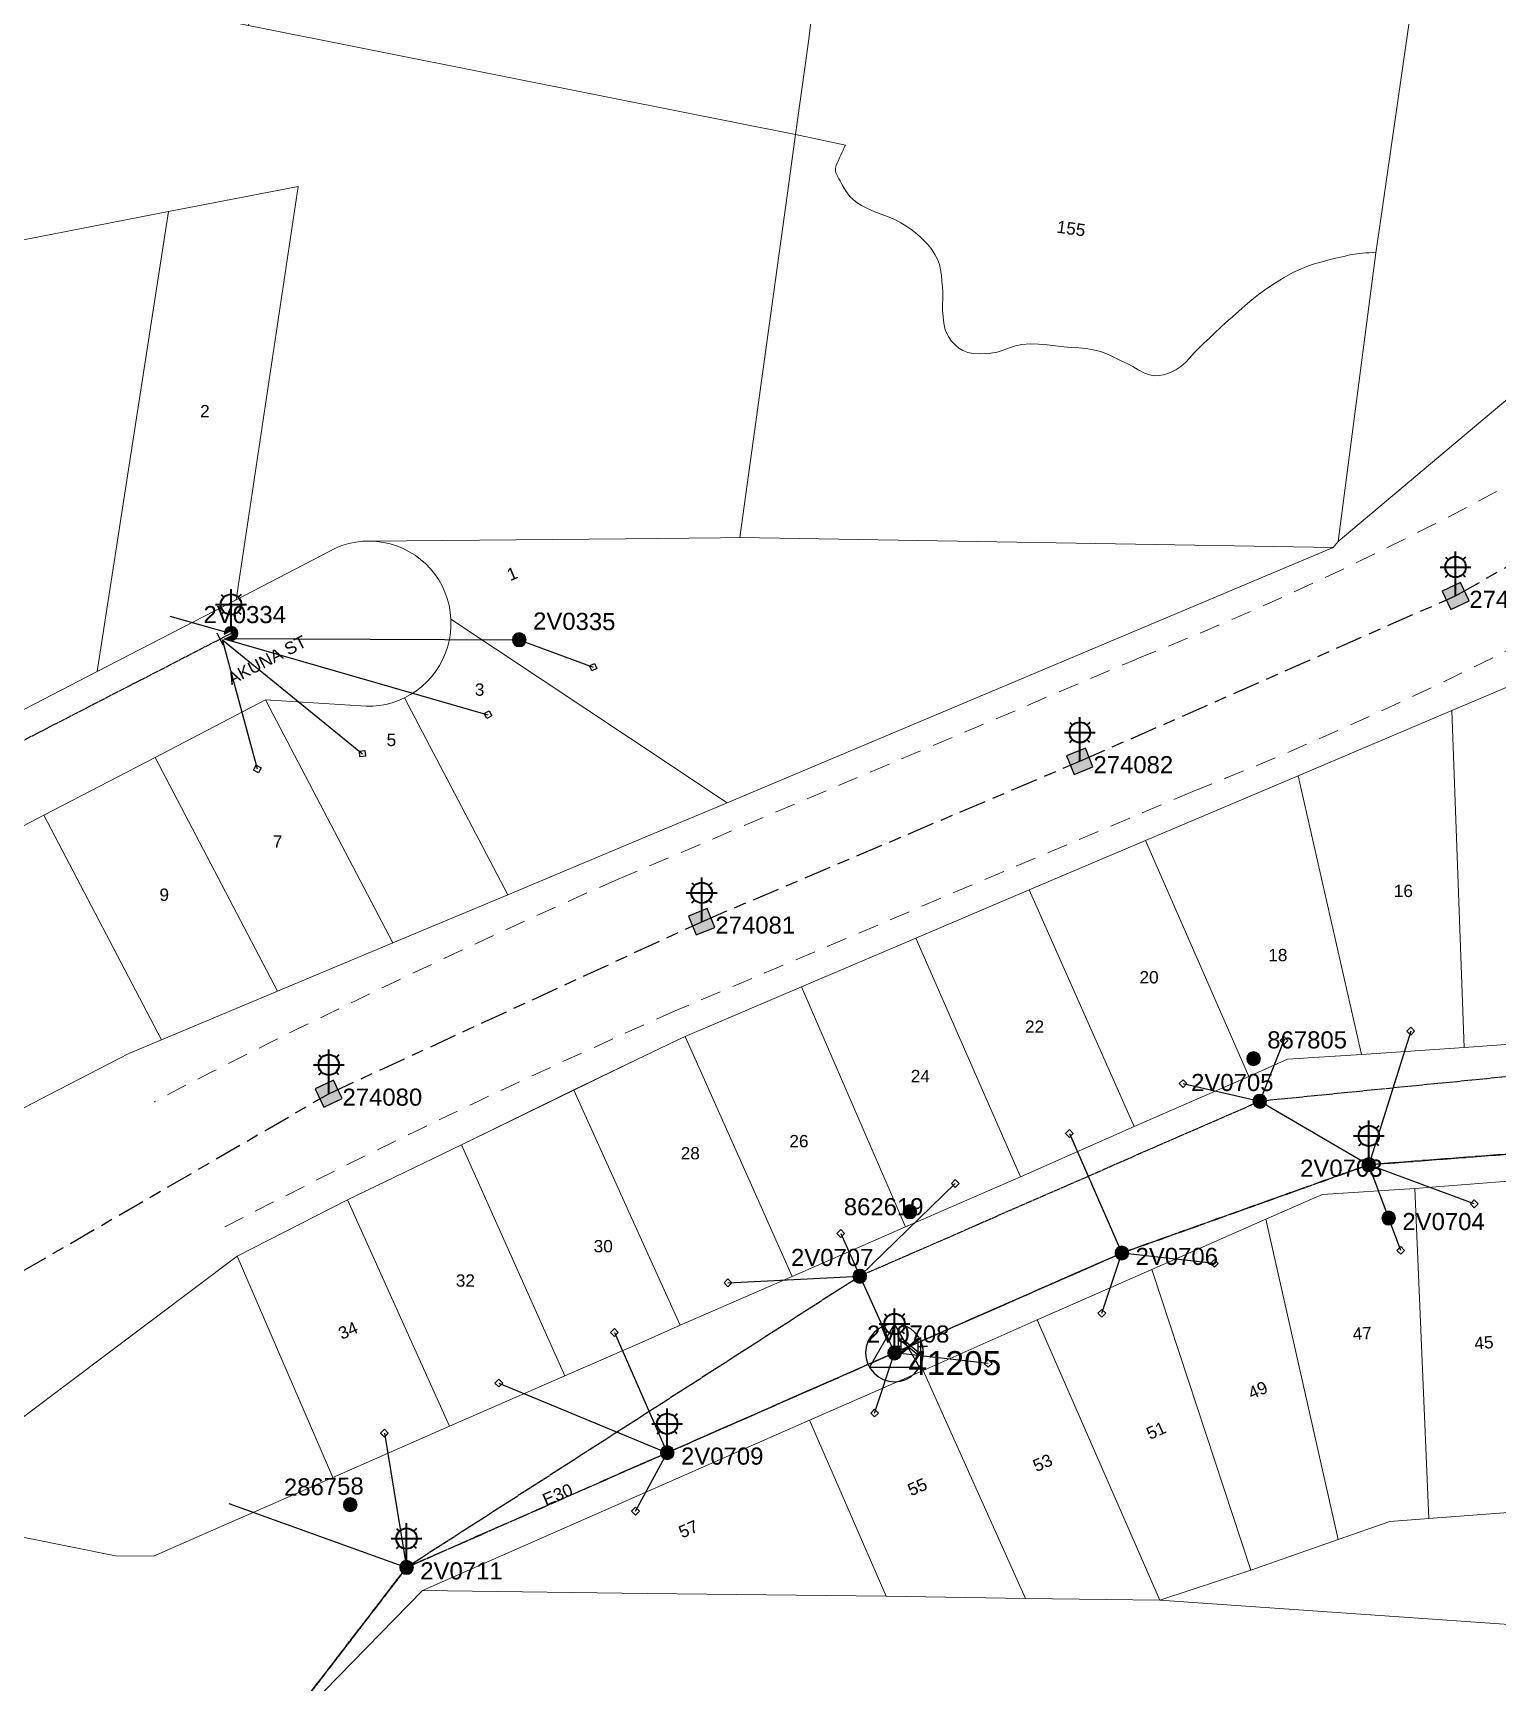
# Model space of a CAD drawing. Header units: metres. Extents: x 304132 to 306101, y 6188673 to 6190119.
# Drawn here: x 304729.8 to 304943.7, y 6189376.4 to 6189617.4 of the extents above; entities that cross this region are included whole.
import ezdxf
from ezdxf.enums import TextEntityAlignment as Align

# ---------------------------------------------------------------- set-up
doc = ezdxf.new("R2010")
doc.units = ezdxf.units.M
for name, pattern in [('Cable Exist OH', [1, 1, 0]), ('Cable Exist UG', [8.2, 4, -1.2, 1.8, -1.2]), ('Dash', [5, 3, -2])]:
    doc.linetypes.add(name, pattern=pattern)
doc.layers.get('0').update_dxf_attribs({"color": 6})
for name, color, linetype, lineweight in [('Cadastre Buildings_SP_EXT', 9, 'Continuous', 5), ('Cadastre Developer_SP_EXT', 9, 'Continuous', 5), ('Cadastre Land Parcels_SP_EXT', 9, 'Continuous', 5), ('Cadastre Roads_SP_EXT', 9, 'Continuous', 5)]:
    doc.layers.add(name, color=color, linetype=linetype, lineweight=lineweight)
for name, color, linetype in [('Equip_LV_EXT', 7, 'Continuous'), ('Equip_SP_SL_EXT', 7, 'Continuous'), ('Mains_HV_EXT', 7, 'Continuous'), ('Mains_LV_EXT', 7, 'Continuous'), ('Mains_SL_EXT', 7, 'Continuous'), ('Mains_TR_EXT', 7, 'Continuous'), ('Services_SP_EXT', 7, 'Continuous'), ('Sub_SP_TR_HV_LV_EXT', 7, 'Continuous'), ('SupportsOH_SP_TR_HV_LV_SL_EXT', 7, 'Continuous'), ('SupportsUG_SP_LV_SL_EXT', 7, 'Continuous')]:
    doc.layers.add(name, color=color, linetype=linetype)
doc.styles.add('COLUMN_LABEL', font='arial.ttf')
doc.styles.add('iecARIAL', font='arial.ttf', dxfattribs={"height": 2})
doc.styles.add('POLE_LABEL', font='arial.ttf')
doc.styles.get("Standard").update_dxf_attribs({"font": 'arial.ttf'})

# ---------------------------------------------------------------- blocks, each defined once
blk = doc.blocks.new('SUB_POLE_EXT')
blk.add_wipeout([(0, 4.22), (0.42, 4.2), (0.83, 4.14), (1.21, 4.05), (1.62, 3.9), (1.99, 3.72), (2.35, 3.51), (2.68, 3.26), (2.99, 2.99), (3.28, 2.66), (3.52, 2.34), (3.76, 1.92), (3.9, 1.62), (4.04, 1.23), (4.18, 0.63), (4.22, 0), (4.18, -0.61), (4.06, -1.15), (3.9, -1.62), (3.58, -2.24), (3.22, -2.73), (2.97, -3.01), (2.68, -3.26), (2.36, -3.5), (2, -3.72), (1.64, -3.89), (1.25, -4.03), (0.82, -4.14), (0.42, -4.2), (0, -4.22), (-0.41, -4.2), (-0.8, -4.15), (-1.21, -4.05), (-1.62, -3.9), (-1.99, -3.73), (-2.35, -3.51), (-2.68, -3.26), (-2.96, -3.02), (-3.23, -2.72), (-3.51, -2.35), (-3.71, -2.01), (-3.91, -1.6), (-4.05, -1.21), (-4.16, -0.76), (-4.22, -0.14), (-4.21, 0.39), (-4.14, 0.83), (-4.03, 1.27), (-3.9, 1.63), (-3.71, 2.02), (-3.5, 2.37), (-3.28, 2.67), (-2.99, 2.99), (-2.68, 3.27), (-2.33, 3.52), (-1.98, 3.73), (-1.63, 3.9), (-1.2, 4.05), (-0.78, 4.15), (-0.4, 4.21)])
blk.add_line((2.16, 0.48), (2.16, 0.48, 0))
blk.add_lwpolyline([(-4.22, 0, 1), (4.22, 0, 1)], format="xyb", close=True)
blk.add_lwpolyline([(2.14, 0.52), (0, 4.22), (-3.66, -2.11), (3.66, -2.11)], close=True)
for tag, height, flags, p in [('ASSET_NUM', 3.5, 8, (2, 2)), ('STREET_CODE', 0.2, 9, (1.5, 0)), ('CONSTRUCTED_VOLTAGE', 0.2, 9, (1.5, -0.2)), ('OPERATING_VOLTAGE', 0.2, 9, (1.5, -0.6)), ('OPERATED_BY', 0.2, 9, (1.5, -0.8)), ('ORIENTATION', 0.2, 9, (1.5, -1.2)), ('OWNED_BY', 0.2, 9, (1.5, -1.4)), ('SECONDARY_VOLTAGE', 0.2, 9, (1.5, -1.6)), ('STATE', 0.2, 9, (1.5, -1.8)), ('SUBSTATION_TYPE', 0.2, 9, (1.5, -2)), ('NO_PHASES', 0.2, 9, (1.5, -0.4)), ('MAINTAINED_BY', 0.2, 9, (1.5, -1)), ('USAGE', 0.2, 9, (1.5, -2.2)), ('LEGEND', 0.2, 9, (1.5, -2.4)), ('STREETNAME', 0.2, 9, (1.5, -2.8)), ('SUBURB', 0.2, 9, (1.5, -3)), ('Z', 0.2, 1, (1.5, -3.4)), ('LOCATION', 0.2, 9, (1.5, -2.6)), ('NOTES', 0.2, 9, (1.5, -3.2))]:
    blk.add_attdef(tag, text='', height=height, dxfattribs=dict(flags=flags)).set_placement(p, align=Align.MIDDLE_LEFT)
blk = doc.blocks.new('COLUMN_EXT')
blk.add_hatch(color=256).paths.add_polyline_path([(-1.49, 1.48), (-1.49, -1.49), (1.48, -1.49), (1.48, 1.48)])
blk.add_lwpolyline([(-1.49, -1.49), (1.48, -1.49), (1.48, 1.48), (-1.49, 1.48)], close=True)
for tag, height, style, flags, p in [('ASSET_NUM', 2.5, 'COLUMN_LABEL', 8, (2, 2)), ('STRUCTURE_PLANT_NUMBER', 0.2, 'POLE_LABEL', 9, (1.81, 0.03)), ('STREET_CODE', 0.2, 'COLUMN_LABEL', 9, (1.81, -0.2))]:
    blk.add_attdef(tag, text='', height=height, dxfattribs=dict(style=style, flags=flags)).set_placement(p, align=Align.MIDDLE_LEFT)
at = {"flags": 1}
blk.add_attdef('Z', (1.81, -2.35), '', height=0.2, dxfattribs=at)
at = {"flags": 9}
for tag, p in [('COLUMN_TYPE', (1.81, -0.4)), ('OWNED_BY', (1.81, -0.6)), ('STATE', (1.81, -0.8)), ('USAGE', (1.81, -1)), ('STREETNAME', (1.81, -1.6)), ('SUBURB', (1.81, -1.8)), ('LEGEND', (1.81, -1.2)), ('LOCATION', (1.81, -1.4)), ('NOTES', (1.81, -2))]:
    blk.add_attdef(tag, text='', height=0.2, dxfattribs=at).set_placement(p, align=Align.MIDDLE_LEFT)
blk = doc.blocks.new('LV_OH_LINKS_DISTFUSE_EXT')
for p, q in [((0, 0), (0.96, 0)), ((3.84, 0), (4.8, 0))]:
    blk.add_line(p, q)
blk.add_lwpolyline([(3.84, -1.2), (3.84, 1.2), (0.96, -1.2), (0.96, 1.2)], close=True)
at = {"flags": 9}
for tag, p in [('ACTUAL_STATUS', (0, 0)), ('CONSTRUCTED_VOLTAGE', (0, -0.2)), ('OPERATING_VOLTAGE', (0, -0.6)), ('ORIENTATION', (0, -0.8)), ('OWNED_BY', (0, -1)), ('STATE', (0, -1.2)), ('SWITCH_TYPE', (0, -1.4)), ('NO_PHASES', (0, -0.4)), ('USAGE', (0, -1.6)), ('NOTES', (0, -1.8))]:
    blk.add_attdef(tag, text='', height=0.2, dxfattribs=at).set_placement(p, align=Align.MIDDLE_LEFT)
at = {"flags": 1}
blk.add_attdef('Z', (0, 0), '', height=0.2, dxfattribs=at)
blk = doc.blocks.new('SL_LANTERN_EXT')
at = {"lineweight": 40}
for p, q in [((-1.46, 5.68), (-1.06, 5.28)), ((0, 1.97), (0, 6.47)), ((1.46, 5.68), (1.06, 5.28)), ((-2.25, 4.22), (2.25, 4.22)), ((-1.46, 2.76), (-1.06, 3.16)), ((0, 0), (0, 2.72)), ((1.46, 2.76), (1.06, 3.16))]:
    blk.add_line(p, q, dxfattribs=at)
blk.add_circle((0, 4.22), 1.5, dxfattribs=at)
at = {"style": 'iecARIAL', "flags": 8}
blk.add_attdef('ASSET_NUM', (1.5, 1.5), '', height=2.5, dxfattribs=at)
for tag, p, height, flags in [('OPERATING_VOLTAGE', (0.98, -1.65), 0.2, 9), ('ORIENTATION', (0.98, -1.85), 0.2, 9), ('OWNED_BY', (0.98, -2.05), 0.2, 9), ('STATE', (0.98, -2.25), 0.2, 9), ('CONSTRUCTED_VOLTAGE', (0.98, -0.65), 0.2, 9), ('CONTROL_TYPE', (0.98, -0.85), 0.2, 9), ('LANTERN_PURPOSE', (0.98, -1.05), 0.2, 9), ('LANTERN_TYPE', (0.98, -1.25), 0.2, 9), ('NO_PHASES', (0.98, -1.45), 0.2, 9), ('USAGE', (0.98, -2.45), 0.2, 9), ('LNUMBER', (2.18, -3.25), 2.5, 8), ('CEXIST', (0.98, -2.65), 0.2, 9), ('CNEW', (0.98, -2.85), 0.2, 9), ('CNUMBER', (0.98, -3.05), 0.2, 9), ('CREMOVE', (0.98, -3.25), 0.2, 9), ('CREPLACE', (0.98, -3.45), 0.2, 9), ('LKINGHEIGHT', (0.98, -3.65), 0.2, 9), ('LBRACKET', (0.98, -3.85), 0.2, 9), ('LBRACKETVOCAB', (0.98, -4.05), 0.2, 9), ('LCATEGORY', (0.98, -4.25), 0.2, 9), ('LCHARGE1', (0.98, -4.45), 0.2, 9), ('LCHARGE1PERCENT', (0.98, -4.65), 0.2, 9), ('LCHARGE2', (0.98, -4.85), 0.2, 9), ('LCHARGE2PERCENT', (0.98, -5.05), 0.2, 9), ('LCHARGE3', (0.98, -5.25), 0.2, 9), ('LCHARGE3PERCENT', (0.98, -5.45), 0.2, 9), ('LEXIST', (0.98, -5.65), 0.2, 9), ('LLAMP', (0.98, -5.85), 0.2, 9), ('LLAMPVOCAB', (0.98, -6.05), 0.2, 9), ('LMAST', (0.98, -6.25), 0.2, 9), ('LMASTVOCAB', (0.98, -6.45), 0.2, 9), ('LNEW', (0.98, -6.65), 0.2, 9), ('LANTNUMBER', (0.98, -6.85), 0.2, 9), ('LOUTREACH', (0.98, -7.25), 0.2, 9), ('STREETNAME', (0.98, -9.25), 0.2, 9), ('SUBURB', (0.98, -9.45), 0.2, 1), ('LOUTREACHVOCAB', (0.98, -7.45), 0.2, 9), ('LRATECODE', (0.98, -7.65), 0.2, 9), ('LREMOVE', (0.98, -7.85), 0.2, 9), ('LREPLACE', (0.98, -8.05), 0.2, 9), ('LTYPE', (0.98, -8.25), 0.2, 9), ('LTYPEVOCAB', (0.98, -8.45), 0.2, 9), ('LEGEND', (0.98, -8.65), 0.2, 9), ('LOCATION', (0.98, -8.85), 0.2, 9), ('NOTES', (0.98, -9.05), 0.2, 9)]:
    blk.add_attdef(tag, p, '', height=height, dxfattribs=dict(flags=flags))
blk = doc.blocks.new('CCP_EXT')
at = {"flags": 9}
blk.add_attdef('NOTES', text='', height=0.2, dxfattribs=at).set_placement((0, -2), align=Align.MIDDLE_LEFT)
blk.add_wipeout([(0, 0.57), (0.57, 0), (0, -0.57), (-0.57, 0)])
blk.add_lwpolyline([(-0.57, 0), (0, 0.57), (0.57, 0), (0, -0.57), (-0.57, 0)])
at = {"flags": 1}
blk.add_attdef('Z', (0, 0), '', height=0.2, dxfattribs=at)
at = {"flags": 9}
for tag, p in [('CCP_TYPE', (0, 0)), ('CONSTRUCTED_VOLTAGE', (0, -0.2)), ('OPERATING_VOLTAGE', (0, -0.6)), ('ORIENTATION', (0, -0.8)), ('OWNED_BY', (0, -1)), ('STATE', (0, -1.8)), ('NO_PHASES', (0, -0.4)), ('USAGE', (0, -1.2)), ('LEGEND', (0, -1.4)), ('LIFE_SUPPORT', (0, -1.6))]:
    blk.add_attdef(tag, text='', height=0.2, dxfattribs=at).set_placement(p, align=Align.MIDDLE_LEFT)
blk = doc.blocks.new('POLE_EXT')
blk.add_hatch(color=256).paths.add_polyline_path([(-1, 0, 1), (1, 0, 1)])
blk.add_lwpolyline([(-1, 0, 1), (1, 0, 1)], format="xyb", close=True)
for tag, height, flags, p in [('pNumber', 2.5, 8, (-17.84, 2.07)), ('OWNED_BY', 0.2, 9, (1.35, -0.4)), ('SPECIAL_USE', 0.2, 9, (1.35, -0.8)), ('STATE', 0.2, 9, (1.35, -1)), ('cLV', 0.2, 9, (1.35, -1.4)), ('hDepth', 0.2, 9, (1.35, -1.6)), ('hDia', 0.2, 9, (1.35, -1.8)), ('cHV', 0.2, 9, (1.35, -2)), ('PARENT', 0.2, 9, (1.35, -0.6)), ('USAGE', 0.2, 9, (1.35, -1.2)), ('LBRACKET', 0.2, 9, (1.35, -2.2)), ('LExisting', 0.2, 9, (1.35, -2.4)), ('cLinedev', 0.2, 9, (1.35, -3.4)), ('pExisting', 0.2, 9, (1.35, -3.8)), ('pFooting', 0.2, 9, (1.35, -4.4)), ('pNew', 0.2, 9, (1.35, -4.6)), ('LANTNUMBER', 0.2, 9, (1.35, -2.6)), ('LOther', 0.2, 9, (1.35, -2.8)), ('LRemove', 0.2, 9, (1.35, -3)), ('LEGEND', 0.2, 9, (1.35, -3.2)), ('LOCATION', 0.2, 9, (1.35, -3.6)), ('PFNUMBER', 0.2, 9, (1.35, -4)), ('NEWPFNUMBER', 0.2, 9, (1.35, -4.2)), ('pRelocate', 0.2, 9, (1.35, -5)), ('pRemove', 0.2, 9, (1.35, -5.2)), ('pReplace', 0.2, 9, (1.35, -5.4)), ('pStay', 0.2, 9, (1.35, -5.6)), ('pType', 0.2, 9, (1.35, -5.8)), ('cspan', 0.2, 9, (1.35, -6)), ('STREETNAME', 0.2, 9, (1.35, -6.2)), ('SUBURB', 0.2, 9, (1.35, -6.4)), ('OPERATED_BY', 0.2, 9, (1.36, -7.01)), ('NOTES', 0.2, 9, (1.35, -6.6)), ('MAINTAINED_BY', 0.2, 9, (1.36, -6.81))]:
    blk.add_attdef(tag, text='', height=height, dxfattribs=dict(flags=flags)).set_placement(p, align=Align.MIDDLE_LEFT)
at = {"style": 'POLE_LABEL'}
for tag, height, flags, p in [('ASSET_NUM', 2.5, 8, (2, 2)), ('STRUCTURE_PLANT_NUMBER', 0.2, 9, (1.35, 0.03)), ('STREET_CODE', 0.2, 9, (1.35, -0.2))]:
    blk.add_attdef(tag, text='', height=height, dxfattribs=dict(at, flags=flags)).set_placement(p, align=Align.MIDDLE_LEFT)
at = {"flags": 1}
blk.add_attdef('Z', (1.35, -7.33), '', height=0.2, dxfattribs=at)
blk = doc.blocks.new('End Shackle_EXT')
at = {"flags": 9}
blk.add_attdef('NOTES', text='', height=0.2, dxfattribs=at).set_placement((0, -1.6), align=Align.MIDDLE_LEFT)
blk.add_wipeout([(0, 0.25), (1.81, 0.25), (1.82, -0.25), (0, -0.25)])
blk.add_line((1.81, -1), (1.81, 1))
at = {"flags": 1}
blk.add_attdef('Z', (0, 0), '', height=0.2, dxfattribs=at)
at = {"flags": 9}
for tag, p in [('CONNECTOR_TYPE', (0, 0)), ('CONSTRUCTED_VOLTAGE', (0, -0.2)), ('OPERATING_VOLTAGE', (0, -0.6)), ('ORIENTATION', (0, -0.8)), ('OWNED_BY', (0, -1)), ('STATE', (0, -1.2)), ('NO_PHASES', (0, -0.4)), ('USAGE', (0, -1.4))]:
    blk.add_attdef(tag, text='', height=0.2, dxfattribs=at).set_placement(p, align=Align.MIDDLE_LEFT)

msp = doc.modelspace()

# ---------------------------------------------------------------- linework, layer by layer
at = {"layer": 'Cadastre Buildings_SP_EXT', "linetype": 'Continuous'}
msp.add_lwpolyline([(304709.88, 6189401.3), (304741.82, 6189394.86), (304747.39, 6189394.82), (304773.59, 6189406.32), (304759.61, 6189438.66), (304709.88, 6189401.3)], close=True, dxfattribs=at)
at = {"layer": 'Cadastre Developer_SP_EXT', "linetype": 'Dash'}
for points in [[(304891.08, 6189525.93, 0.073435), (305021.93, 6189601.91)], [(305041.82, 6189589.14, -0.074559), (304899.24, 6189506.58)], [(304747.47, 6189461.23, -0.015885), (304815.28, 6189493.76)], [(304823.62, 6189474.49, 0.015703), (304757.77, 6189442.91)]]:
    msp.add_lwpolyline(points, format="xyb", dxfattribs=at)
for points in [[(304815.28, 6189493.76), (304891.03, 6189525.91)], [(304899.24, 6189506.58), (304823.62, 6189474.49)]]:
    msp.add_lwpolyline(points, dxfattribs=at)
at = {"layer": 'Cadastre Land Parcels_SP_EXT', "linetype": 'Continuous'}
for points in [[(304827.76, 6189752.77), (304812.86, 6189754.87), (304812.02, 6189749.05), (304807.27, 6189715.76), (304790.47, 6189718.12), (304775.41, 6189720.24), (304775.01, 6189717.28), (304761.25, 6189618.49), (304814.99, 6189607.8), (304841.2, 6189602.59), (304843.13, 6189616.53), (304843.36, 6189618.14), (304854.96, 6189702.02), (304856.33, 6189711.8), (304837.8, 6189714.43), (304837.37, 6189711.51), (304822.32, 6189713.72), (304827.76, 6189752.77)], [(304997.04, 6189728.52), (304991.51, 6189729.32), (304985.41, 6189685.82), (304967.47, 6189688.31), (304949.36, 6189690.83), (304935.35, 6189692.79), (304933.53, 6189680.08), (304932.39, 6189672.23), (304938.42, 6189671.39), (304926.72, 6189590.27), (304926, 6189585.3), (304920.47, 6189543.1), (304963.09, 6189578.96), (305031.68, 6189645.04), (305034.84, 6189650.36), (305049.6, 6189675.22), (305051.7, 6189683.95), (305037.17, 6189686.13), (305036.49, 6189681.26), (305021.3, 6189683.44), (305022.04, 6189688.23), (305007.14, 6189690.44), (304992.01, 6189692.69), (304997.04, 6189728.52)], [(304926, 6189585.3), (304925.51, 6189585.31), (304925.03, 6189585.3), (304924.54, 6189585.28), (304924.05, 6189585.25), (304923.57, 6189585.2), (304922.88, 6189585.1), (304922.19, 6189584.97), (304921.5, 6189584.82), (304920.82, 6189584.66), (304920.14, 6189584.49), (304919.14, 6189584.24), (304918.15, 6189583.98), (304917.16, 6189583.7), (304916.18, 6189583.38), (304915.23, 6189583.01), (304913.89, 6189582.39), (304912.59, 6189581.68), (304911.32, 6189580.89), (304910.08, 6189580.05), (304908.87, 6189579.18), (304907.88, 6189578.42), (304906.91, 6189577.61), (304905.97, 6189576.78), (304905.03, 6189575.94), (304904.1, 6189575.1), (304903.28, 6189574.35), (304902.48, 6189573.6), (304901.67, 6189572.83), (304900.87, 6189572.07), (304900.07, 6189571.31), (304899.43, 6189570.65), (304898.81, 6189569.95), (304898.17, 6189569.27), (304897.5, 6189568.66), (304896.77, 6189568.18), (304896.19, 6189567.9), (304895.59, 6189567.66), (304894.96, 6189567.47), (304894.33, 6189567.34), (304893.71, 6189567.29), (304892.91, 6189567.43), (304892.1, 6189567.76), (304891.29, 6189568.2), (304890.49, 6189568.67), (304889.68, 6189569.09), (304888.9, 6189569.46), (304888.12, 6189569.85), (304887.34, 6189570.24), (304886.55, 6189570.59), (304885.74, 6189570.88), (304884.71, 6189571.13), (304883.65, 6189571.28), (304882.58, 6189571.38), (304881.5, 6189571.45), (304880.42, 6189571.53), (304879.19, 6189571.67), (304877.95, 6189571.82), (304876.71, 6189571.94), (304875.48, 6189571.98), (304874.27, 6189571.89), (304873.36, 6189571.69), (304872.45, 6189571.39), (304871.55, 6189571.05), (304870.65, 6189570.77), (304869.73, 6189570.61), (304868.9, 6189570.55), (304868.03, 6189570.53), (304867.17, 6189570.57), (304866.36, 6189570.72), (304865.63, 6189571), (304865.06, 6189571.37), (304864.51, 6189571.84), (304864.01, 6189572.38), (304863.59, 6189572.96), (304863.26, 6189573.57), (304863.09, 6189574.02), (304862.97, 6189574.5), (304862.89, 6189574.99), (304862.82, 6189575.49), (304862.76, 6189575.98), (304862.68, 6189576.84), (304862.68, 6189577.72), (304862.71, 6189578.6), (304862.72, 6189579.48), (304862.68, 6189580.35), (304862.6, 6189581.16), (304862.52, 6189581.98), (304862.4, 6189582.8), (304862.23, 6189583.59), (304861.96, 6189584.34), (304861.58, 6189585.06), (304861.11, 6189585.76), (304860.57, 6189586.43), (304859.99, 6189587.05), (304859.39, 6189587.64), (304858.74, 6189588.21), (304858.05, 6189588.74), (304857.33, 6189589.23), (304856.57, 6189589.68), (304855.81, 6189590.09), (304855.24, 6189590.35), (304854.66, 6189590.58), (304854.07, 6189590.79), (304853.48, 6189591.01), (304852.91, 6189591.25), (304851.52, 6189591.88), (304850.83, 6189592.22), (304850.19, 6189592.6), (304849.62, 6189593.06), (304849.16, 6189593.53), (304848.75, 6189594.07), (304848.37, 6189594.63), (304848.03, 6189595.22), (304847.71, 6189595.82), (304847.55, 6189596.1), (304847.37, 6189596.4), (304847.22, 6189596.69), (304847.1, 6189596.99), (304847.03, 6189597.29), (304847.05, 6189597.66), (304847.16, 6189598.03), (304847.31, 6189598.41), (304847.49, 6189598.79), (304847.65, 6189599.17), (304847.81, 6189599.54), (304847.97, 6189599.92), (304848.14, 6189600.29), (304848.32, 6189600.66), (304848.51, 6189601.02), (304841.2, 6189602.59), (304839.97, 6189593.68), (304833.06, 6189543.7), (304919.78, 6189542.21), (304920.47, 6189543.1), (304926, 6189585.3)], [(304739.18, 6189524.08), (304759.46, 6189534.58), (304768.55, 6189595), (304749.6, 6189591.33), (304739.18, 6189524.08)], [(304816.34, 6189543.51), (304779.01, 6189543.16), (304780.01, 6189543.11), (304781.01, 6189542.97), (304781.99, 6189542.75), (304782.94, 6189542.45), (304783.87, 6189542.07), (304784.77, 6189541.61), (304785.62, 6189541.08), (304786.42, 6189540.48), (304787.18, 6189539.82), (304787.87, 6189539.09), (304788.5, 6189538.31), (304789.06, 6189537.48), (304789.55, 6189536.6), (304789.97, 6189535.69), (304790.31, 6189534.75), (304790.57, 6189533.78), (304790.74, 6189532.79), (304790.84, 6189531.77), (304816.93, 6189514.42), (304831.2, 6189504.92), (304919.78, 6189542.21), (304833.06, 6189543.7), (304830.26, 6189543.64), (304816.34, 6189543.51)], [(304831.2, 6189504.92), (304816.93, 6189514.42), (304790.84, 6189531.77), (304790.85, 6189530.78), (304790.78, 6189529.77), (304790.63, 6189528.76), (304790.39, 6189527.78), (304790.07, 6189526.82), (304789.67, 6189525.89), (304789.2, 6189524.99), (304788.64, 6189524.14), (304788.03, 6189523.34), (304787.34, 6189522.59), (304786.6, 6189521.91), (304785.8, 6189521.28), (304784.95, 6189520.73), (304784.07, 6189520.26), (304799.16, 6189491.47), (304817.25, 6189499.06), (304831.2, 6189504.92)], [(304960.18, 6189529.43), (304948.48, 6189523.23), (304937.08, 6189518.39), (304938.88, 6189469.16), (304954.46, 6189470.26), (304960.18, 6189529.43)], [(304782.38, 6189484.46), (304763.76, 6189519.95), (304747.62, 6189511.54), (304765.51, 6189477.4), (304782.38, 6189484.46)], [(304784.07, 6189520.26), (304783.19, 6189519.86), (304782.28, 6189519.53), (304781.35, 6189519.29), (304780.4, 6189519.13), (304779.44, 6189519.04), (304778.48, 6189519.04), (304763.76, 6189519.95), (304782.38, 6189484.46), (304799.16, 6189491.47), (304784.07, 6189520.26)], [(304937.08, 6189518.39), (304914.63, 6189508.87), (304923.89, 6189468.15), (304938.88, 6189469.16), (304937.08, 6189518.39)], [(304765.51, 6189477.4), (304747.62, 6189511.54), (304731.38, 6189503.1), (304748.54, 6189470.28), (304765.51, 6189477.4)], [(304923.89, 6189468.15), (304914.63, 6189508.87), (304892.34, 6189499.39), (304907.45, 6189464.93), (304913.1, 6189467.43), (304923.89, 6189468.15)], [(304907.45, 6189464.93), (304892.34, 6189499.39), (304875.36, 6189492.18), (304890.7, 6189457.59), (304907.45, 6189464.93)], [(304890.7, 6189457.59), (304875.36, 6189492.18), (304858.8, 6189485.13), (304874.05, 6189450.27), (304890.7, 6189457.59)], [(304857.27, 6189442.93), (304874.05, 6189450.27), (304858.8, 6189485.13), (304842.05, 6189478), (304857.27, 6189442.93)], [(304857.27, 6189442.93), (304842.05, 6189478), (304825.09, 6189470.76), (304836.38, 6189445.43), (304840.71, 6189435.71), (304857.27, 6189442.93)], [(304817.91, 6189467.35), (304808.81, 6189462.94), (304818.45, 6189441.6), (304824.35, 6189428.56), (304840.71, 6189435.71), (304836.38, 6189445.43), (304825.09, 6189470.76), (304823.69, 6189470.15), (304817.91, 6189467.35)], [(304818.78, 6189426.11), (304824.35, 6189428.56), (304818.45, 6189441.6), (304808.81, 6189462.94), (304792.39, 6189454.95), (304807.48, 6189421.15), (304818.78, 6189426.11)], [(304807.48, 6189421.15), (304792.39, 6189454.95), (304775.75, 6189446.91), (304790.63, 6189413.8), (304807.48, 6189421.15)], [(304947.3, 6189401.34), (304949.09, 6189449.89), (304931.7, 6189448.54), (304933.75, 6189400.3), (304947.3, 6189401.34)], [(304933.75, 6189400.3), (304931.7, 6189448.54), (304918.18, 6189447.69), (304916.57, 6189446.99), (304909.92, 6189444.08), (304920.48, 6189397.25), (304928.04, 6189399.86), (304933.75, 6189400.3)], [(304790.63, 6189413.8), (304775.75, 6189446.91), (304759.61, 6189438.66), (304773.59, 6189406.32), (304790.63, 6189413.8)], [(304920.48, 6189397.25), (304909.92, 6189444.08), (304893.26, 6189436.71), (304907.72, 6189392.76), (304920.48, 6189397.25)], [(304907.72, 6189392.76), (304893.26, 6189436.71), (304876.51, 6189429.34), (304894.42, 6189388.38), (304907.72, 6189392.76)], [(304819.53, 6189389.38), (304854.43, 6189388.95), (304843.24, 6189414.69), (304819.24, 6189404.12), (304786.69, 6189389.79), (304819.53, 6189389.38)], [(305145.03, 6189368.63), (305125.77, 6189373.13), (305111.13, 6189376.55), (305096.17, 6189380.02), (305081.39, 6189383.45), (305066.33, 6189386.93), (305051.55, 6189390.37), (305032.09, 6189395.41), (305017.48, 6189398.98), (305002.61, 6189402.6), (304993.1, 6189404.97), (304987.27, 6189404.49), (304972.35, 6189403.32), (304960.59, 6189402.38), (304947.3, 6189401.33), (304933.75, 6189400.3), (304928.04, 6189399.86), (304920.48, 6189397.25), (304907.72, 6189392.76), (304894.42, 6189388.38), (304979.73, 6189382.46), (305019.24, 6189375.16), (305141.25, 6189347.43), (305145.03, 6189368.63)]]:
    msp.add_lwpolyline(points, close=True, dxfattribs=at)
for points in [[(304843.36, 6189618.14), (304843.13, 6189616.53), (304841.2, 6189602.59), (304848.51, 6189601.02), (304848.32, 6189600.66), (304848.14, 6189600.29), (304847.97, 6189599.92), (304847.81, 6189599.54), (304847.65, 6189599.17), (304847.49, 6189598.79), (304847.31, 6189598.41), (304847.16, 6189598.03), (304847.05, 6189597.66), (304847.03, 6189597.29), (304847.1, 6189596.99), (304847.22, 6189596.69), (304847.37, 6189596.4), (304847.55, 6189596.1), (304847.71, 6189595.82), (304848.03, 6189595.22), (304848.37, 6189594.63), (304848.75, 6189594.07), (304849.16, 6189593.53), (304849.62, 6189593.06), (304850.19, 6189592.6), (304850.83, 6189592.22), (304851.52, 6189591.88), (304852.91, 6189591.25), (304853.48, 6189591.01), (304854.07, 6189590.79), (304854.66, 6189590.58), (304855.24, 6189590.35), (304855.81, 6189590.09), (304856.57, 6189589.68), (304857.33, 6189589.23), (304858.05, 6189588.74), (304858.74, 6189588.21), (304859.39, 6189587.64), (304859.99, 6189587.05), (304860.57, 6189586.43), (304861.11, 6189585.76), (304861.58, 6189585.06), (304861.96, 6189584.34), (304862.23, 6189583.59), (304862.4, 6189582.8), (304862.52, 6189581.98), (304862.6, 6189581.16), (304862.68, 6189580.35), (304862.72, 6189579.48), (304862.71, 6189578.6), (304862.68, 6189577.72), (304862.68, 6189576.84), (304862.76, 6189575.98), (304862.82, 6189575.49), (304862.89, 6189574.99), (304862.97, 6189574.5), (304863.09, 6189574.02), (304863.26, 6189573.57), (304863.59, 6189572.96), (304864.01, 6189572.38), (304864.51, 6189571.84), (304865.06, 6189571.37), (304865.63, 6189571), (304866.36, 6189570.72), (304867.17, 6189570.57), (304868.03, 6189570.53), (304868.9, 6189570.55), (304869.73, 6189570.61), (304870.65, 6189570.77), (304871.55, 6189571.05), (304872.45, 6189571.39), (304873.36, 6189571.69), (304874.27, 6189571.89), (304875.48, 6189571.98), (304876.71, 6189571.94), (304877.95, 6189571.82), (304879.19, 6189571.67), (304880.42, 6189571.53), (304881.5, 6189571.45), (304882.58, 6189571.38), (304883.65, 6189571.28), (304884.71, 6189571.13), (304885.74, 6189570.88), (304886.55, 6189570.59), (304887.34, 6189570.24), (304888.12, 6189569.85), (304888.9, 6189569.46), (304889.68, 6189569.09), (304890.49, 6189568.67), (304891.29, 6189568.2), (304892.1, 6189567.76), (304892.91, 6189567.43), (304893.71, 6189567.29), (304894.33, 6189567.34), (304894.96, 6189567.47), (304895.59, 6189567.66), (304896.19, 6189567.9), (304896.77, 6189568.18), (304897.5, 6189568.66), (304898.17, 6189569.27), (304898.81, 6189569.95), (304899.43, 6189570.65), (304900.07, 6189571.31), (304900.87, 6189572.07), (304901.67, 6189572.83), (304902.48, 6189573.6), (304903.28, 6189574.35), (304904.1, 6189575.1), (304905.03, 6189575.94), (304905.97, 6189576.78), (304906.91, 6189577.61), (304907.88, 6189578.42), (304908.87, 6189579.18), (304910.08, 6189580.05), (304911.32, 6189580.89), (304912.59, 6189581.68), (304913.89, 6189582.39), (304915.23, 6189583.01), (304916.18, 6189583.38), (304917.16, 6189583.7), (304918.15, 6189583.98), (304919.14, 6189584.24), (304920.14, 6189584.49), (304920.82, 6189584.66), (304921.5, 6189584.82), (304922.19, 6189584.97), (304922.88, 6189585.1), (304923.57, 6189585.2), (304924.05, 6189585.25), (304924.54, 6189585.28), (304925.03, 6189585.3), (304925.51, 6189585.31), (304926, 6189585.3), (304926.72, 6189590.27), (304938.42, 6189671.39)], [(304711.35, 6189583.86), (304730.37, 6189587.56), (304749.6, 6189591.33), (304768.55, 6189595), (304759.46, 6189534.58), (304773.04, 6189541.64), (304773.96, 6189542.11), (304774.93, 6189542.5), (304775.92, 6189542.8), (304776.94, 6189543.01), (304777.97, 6189543.13), (304779.01, 6189543.16), (304816.34, 6189543.51), (304830.26, 6189543.64), (304833.06, 6189543.7), (304839.97, 6189593.68), (304841.2, 6189602.59), (304814.99, 6189607.8), (304761.25, 6189618.49), (304725.67, 6189625.6)], [(305141.25, 6189347.43), (305019.24, 6189375.16), (304979.73, 6189382.46), (304894.42, 6189388.38), (304874.79, 6189388.64), (304854.43, 6189388.95), (304819.53, 6189389.38), (304786.69, 6189389.79), (304770.26, 6189372.97), (304820.04, 6189366.06), (304829.05, 6189364.81), (304985.6, 6189343.1), (305082.86, 6189329.62), (305090.59, 6189328.51), (305102.46, 6189326.92), (305122.25, 6189323.41)]]:
    msp.add_lwpolyline(points, dxfattribs=at)
at = {"layer": 'Mains_LV_EXT', "linetype": 'Cable Exist OH'}
for points in [[(304924.97, 6189452.02), (304966.71, 6189455.2)], [(304784.37, 6189393.17), (304763.37, 6189365.85)]]:
    msp.add_lwpolyline(points, dxfattribs=at)
at = {"layer": 'Mains_SL_EXT', "linetype": 'Cable Exist UG'}
for points in [[(304937.65, 6189535.15), (304989.85, 6189564.76)], [(304882.73, 6189510.98), (304937.65, 6189535.15)], [(304827.49, 6189487.54), (304882.73, 6189510.98)], [(304773, 6189462.4), (304827.49, 6189487.54)], [(304721.08, 6189432.31), (304773, 6189462.4)]]:
    msp.add_lwpolyline(points, dxfattribs=at)
at = {"layer": 'Mains_SL_EXT', "linetype": 'Cable Exist OH'}
for points in [[(304966.71, 6189455.2), (304924.97, 6189452.02)], [(304784.37, 6189393.17), (304763.37, 6189365.85), (304747.97, 6189340.95)]]:
    msp.add_lwpolyline(points, dxfattribs=at)
at = {"layer": 'Services_SP_EXT'}
for points in [[(304749.79, 6189532.2), (304758.72, 6189529.67)], [(304909.04, 6189461.29), (304924.97, 6189452.02)], [(304758.4, 6189402.51), (304784.37, 6189393.17)]]:
    msp.add_lwpolyline(points, dxfattribs=at)

# ---------------------------------------------------------------- block references
at = {"layer": 'Equip_SP_SL_EXT'}
for p in [(304937.65, 6189535.15), (304937.65, 6189535.15), (304758.72, 6189529.67), (304882.73, 6189510.98), (304882.73, 6189510.98), (304827.49, 6189487.54), (304827.49, 6189487.54), (304773, 6189462.4), (304773, 6189462.4), (304924.97, 6189452.02), (304822.46, 6189409.94), (304784.37, 6189393.17)]:
    msp.add_blockref('SL_LANTERN_EXT', p, dxfattribs=at)
at = {"layer": 'Sub_SP_TR_HV_LV_EXT'}
ref = msp.add_blockref('SUB_POLE_EXT', (304855.67, 6189424.53), dxfattribs=at)
ref.add_attrib('ASSET_NUM', '41205', dxfattribs={"layer": '0', "height": 3.5}).set_placement((304857.67, 6189424.78), align=Align.TOP_LEFT)
at = {"layer": 'SupportsOH_SP_TR_HV_LV_SL_EXT'}
ref = msp.add_blockref('POLE_EXT', (304758.72, 6189529.67), dxfattribs=at)
ref.add_attrib('ASSET_NUM', '2V0334', dxfattribs={"layer": '0', "height": 2.5, "style": 'POLE_LABEL'}).set_placement((304760.72, 6189530.42), align=Align.BOTTOM_CENTER)
ref = msp.add_blockref('POLE_EXT', (304800.83, 6189528.74), dxfattribs=at)
ref.add_attrib('ASSET_NUM', '2V0335', dxfattribs={"layer": '0', "height": 2.5, "rotation": 359.4478, "style": 'POLE_LABEL'}).set_placement((304802.83, 6189529.49), align=Align.BOTTOM_LEFT)
ref = msp.add_blockref('POLE_EXT', (304924.97, 6189452.02), dxfattribs=at)
ref.add_attrib('ASSET_NUM', '2V0703', dxfattribs={"layer": '0', "height": 2.5, "style": 'POLE_LABEL'}).set_placement((304926.97, 6189452.77), align=Align.TOP_RIGHT)
ref = msp.add_blockref('POLE_EXT', (304857.91, 6189445.14), dxfattribs=at)
ref.add_attrib('ASSET_NUM', '862619', dxfattribs={"layer": '0', "height": 2.5, "style": 'POLE_LABEL'}).set_placement((304859.91, 6189445.89), align=Align.MIDDLE_RIGHT)
ref = msp.add_blockref('POLE_EXT', (304850.58, 6189435.72), dxfattribs=at)
ref.add_attrib('ASSET_NUM', '2V0707', dxfattribs={"layer": '0', "height": 2.5, "style": 'POLE_LABEL'}).set_placement((304852.58, 6189436.47), align=Align.BOTTOM_RIGHT)
ref = msp.add_blockref('POLE_EXT', (304822.46, 6189409.94), dxfattribs=at)
ref.add_attrib('ASSET_NUM', '2V0709', dxfattribs={"layer": '0', "height": 2.5, "style": 'POLE_LABEL'}).set_placement((304824.47, 6189410.69), align=Align.TOP_LEFT)
ref = msp.add_blockref('POLE_EXT', (304776.14, 6189402.34), dxfattribs=at)
ref.add_attrib('ASSET_NUM', '286758', dxfattribs={"layer": '0', "height": 2.5, "rotation": 1, "style": 'POLE_LABEL'}).set_placement((304778.14, 6189403.09), align=Align.BOTTOM_RIGHT)
ref = msp.add_blockref('POLE_EXT', (304784.37, 6189393.17), dxfattribs=at)
ref.add_attrib('ASSET_NUM', '2V0711', dxfattribs={"layer": '0', "height": 2.5, "style": 'POLE_LABEL'}).set_placement((304786.37, 6189393.92), align=Align.TOP_LEFT)
at = {"layer": 'SupportsUG_SP_LV_SL_EXT'}
ref = msp.add_blockref('COLUMN_EXT', (304937.65, 6189535.15), dxfattribs=dict(at, rotation=25.50326091809061))
ref.add_attrib('ASSET_NUM', '274083', dxfattribs={"layer": '0', "height": 2.5, "style": 'COLUMN_LABEL'}).set_placement((304939.66, 6189535.9), align=Align.TOP_LEFT)
ref = msp.add_blockref('COLUMN_EXT', (304882.73, 6189510.98), dxfattribs=dict(at, rotation=21.87380065014124))
ref.add_attrib('ASSET_NUM', '274082', dxfattribs={"layer": '0', "height": 2.5, "style": 'COLUMN_LABEL'}).set_placement((304884.73, 6189511.73), align=Align.TOP_LEFT)
ref = msp.add_blockref('COLUMN_EXT', (304827.49, 6189487.54), dxfattribs=dict(at, rotation=21.87380065014124))
ref.add_attrib('ASSET_NUM', '274081', dxfattribs={"layer": '0', "height": 2.5, "style": 'COLUMN_LABEL'}).set_placement((304829.49, 6189488.29), align=Align.TOP_LEFT)
ref = msp.add_blockref('COLUMN_EXT', (304773, 6189462.4), dxfattribs=dict(at, rotation=25.08109106332907))
ref.add_attrib('ASSET_NUM', '274080', dxfattribs={"layer": '0', "height": 2.5, "style": 'COLUMN_LABEL'}).set_placement((304775, 6189463.15), align=Align.TOP_LEFT)

# ---------------------------------------------------------------- texts
at = {"layer": 'Cadastre Land Parcels_SP_EXT'}
for s, rotation, p in [('155', 351.9334, (304879.27, 6189588.25)), ('1', 22.8672, (304799.51, 6189537.29)), ('34', 23.6615, (304774.89, 6189426.42)), ('47', 3.3855, (304922.66, 6189426.39)), ('45', 4.4783, (304940.46, 6189425.02)), ('49', 23.79, (304907.84, 6189417.7)), ('51', 23.8629, (304892.98, 6189411.8)), ('53', 23.7165, (304876.39, 6189407.08)), ('55', 23.6032, (304858.08, 6189403.56)), ('57', 23.7774, (304824.63, 6189397.39))]:
    msp.add_text(s, height=1.8, rotation=rotation, dxfattribs=at).set_placement(p)
for s, p in [('2', (304754.2, 6189561.25)), ('3', (304794.34, 6189520.56)), ('5', (304781.45, 6189513.2)), ('7', (304764.82, 6189498.34)), ('16', (304928.62, 6189491.14)), ('9', (304748.26, 6189490.58)), ('18', (304910.28, 6189481.76)), ('20', (304891.46, 6189478.52)), ('22', (304874.73, 6189471.3)), ('24', (304858.04, 6189464.08)), ('28', (304824.42, 6189452.81)), ('26', (304840.3, 6189454.57)), ('30', (304811.71, 6189439.22)), ('32', (304791.56, 6189434.2))]:
    msp.add_text(s, height=1.8, dxfattribs=at).set_placement(p)
at = {"layer": 'Cadastre Roads_SP_EXT'}
msp.add_text('AKUNA ST', height=1.8, rotation=27.4107, dxfattribs=at).set_placement((304758.79, 6189522.08))
at = {"layer": 'Mains_LV_EXT'}
msp.add_text('E30', height=1.8, rotation=22.6373, dxfattribs=at).set_placement((304804.71, 6189402.13))

# ---------------------------------------------------------------- next in the draw order: linework, layer by layer
at = {"layer": 'Cadastre Land Parcels_SP_EXT', "linetype": 'Continuous'}
for points in [[(304894.42, 6189388.38), (304876.51, 6189429.34), (304859.83, 6189421.96), (304874.79, 6189388.64), (304894.42, 6189388.38)], [(304859.83, 6189421.96), (304843.24, 6189414.69), (304854.43, 6189388.95), (304874.79, 6189388.64), (304859.83, 6189421.96)]]:
    msp.add_lwpolyline(points, close=True, dxfattribs=at)
at = {"layer": 'Services_SP_EXT'}
msp.add_lwpolyline([(304850.58, 6189435.72), (304855.67, 6189424.53)], dxfattribs=at)

# ---------------------------------------------------------------- next in the draw order: block references
at = {"layer": 'Equip_LV_EXT'}
for p in [(304855.27, 6189425.44), (304855.67, 6189425.53)]:
    msp.add_blockref('LV_OH_LINKS_DISTFUSE_EXT', p, dxfattribs=at)
at = {"layer": 'Equip_SP_SL_EXT'}
msp.add_blockref('SL_LANTERN_EXT', (304855.67, 6189424.53), dxfattribs=at)
at = {"layer": 'Services_SP_EXT'}
for p, rotation in [((304811.62, 6189524.73), 159.6105912187431), ((304796.26, 6189517.79), 163.9837890073956), ((304777.92, 6189512.09), 141.0881317072005), ((304762.56, 6189509.86), 105.8932746079741)]:
    msp.add_blockref('CCP_EXT', p, dxfattribs=dict(at, rotation=rotation))
for p in [(304931.09, 6189471.53), (304912.57, 6189470.17), (304897.83, 6189463.88), (304881.22, 6189456.58), (304864.55, 6189449.28), (304940.38, 6189446.3), (304847.81, 6189441.97), (304929.63, 6189439.5), (304902.41, 6189437.61), (304831.33, 6189434.77), (304814.73, 6189427.5), (304797.85, 6189420.11), (304781.13, 6189412.8), (304817.81, 6189401.4)]:
    msp.add_blockref('CCP_EXT', p, dxfattribs=at)
at = {"layer": 'SupportsOH_SP_TR_HV_LV_SL_EXT'}
ref = msp.add_blockref('POLE_EXT', (304855.67, 6189424.53), dxfattribs=at)
ref.add_attrib('ASSET_NUM', '2V0708', dxfattribs={"layer": '0', "height": 2.5, "style": 'POLE_LABEL'}).set_placement((304857.67, 6189425.28), align=Align.BOTTOM_CENTER)

# ---------------------------------------------------------------- next in the draw order: linework, layer by layer
at = {"layer": 'Cadastre Roads_SP_EXT', "linetype": 'Continuous'}
for points in [[(305031.68, 6189645.04), (304963.09, 6189578.96), (304920.47, 6189543.09), (304919.78, 6189542.21), (304831.2, 6189504.92), (304817.25, 6189499.06), (304799.16, 6189491.47), (304782.38, 6189484.46), (304765.51, 6189477.4), (304748.54, 6189470.28), (304743.79, 6189468.27), (304732.11, 6189462.24), (304715.87, 6189453.81)], [(304715.05, 6189494.59), (304731.38, 6189503.1), (304747.62, 6189511.54), (304763.76, 6189519.95), (304778.48, 6189519.04), (304779.44, 6189519.04), (304780.4, 6189519.13), (304781.35, 6189519.29), (304782.28, 6189519.53), (304783.19, 6189519.86), (304784.07, 6189520.26), (304784.95, 6189520.73), (304785.8, 6189521.28), (304786.6, 6189521.91), (304787.34, 6189522.59), (304788.03, 6189523.34), (304788.64, 6189524.14), (304789.2, 6189524.99), (304789.67, 6189525.89), (304790.07, 6189526.82), (304790.39, 6189527.78), (304790.63, 6189528.76), (304790.78, 6189529.77), (304790.85, 6189530.78), (304790.84, 6189531.77), (304790.84, 6189531.77), (304790.74, 6189532.79), (304790.57, 6189533.78), (304790.31, 6189534.75), (304789.97, 6189535.69), (304789.55, 6189536.6), (304789.06, 6189537.48), (304788.5, 6189538.31), (304787.87, 6189539.09), (304787.18, 6189539.82), (304786.42, 6189540.48), (304785.62, 6189541.08), (304784.77, 6189541.61), (304783.87, 6189542.07), (304782.94, 6189542.45), (304781.99, 6189542.75), (304781.01, 6189542.97), (304780.01, 6189543.11), (304779.01, 6189543.16), (304777.97, 6189543.13), (304776.94, 6189543.01), (304775.92, 6189542.8), (304774.93, 6189542.5), (304773.96, 6189542.11), (304773.04, 6189541.64), (304759.46, 6189534.58), (304739.18, 6189524.08), (304719.58, 6189513.97)]]:
    msp.add_lwpolyline(points, dxfattribs=at)
at = {"layer": 'Mains_LV_EXT', "linetype": 'Cable Exist OH'}
for points in [[(304888.89, 6189439.12), (304924.97, 6189452.02)], [(304822.46, 6189409.94), (304784.37, 6189393.17)]]:
    msp.add_lwpolyline(points, dxfattribs=at)
at = {"layer": 'Mains_SL_EXT', "linetype": 'Cable Exist OH'}
msp.add_lwpolyline([(304822.46, 6189409.94), (304784.37, 6189393.17)], dxfattribs=at)
at = {"layer": 'Mains_TR_EXT', "linetype": 'Cable Exist OH'}
msp.add_lwpolyline([(304850.58, 6189435.72), (304784.37, 6189393.17), (304763.37, 6189365.85), (304747.11, 6189248.57), (304736.86, 6189174.57), (304786.28, 6189113.57), (304772.08, 6189084.17)], dxfattribs=at)
at = {"layer": 'Services_SP_EXT'}
for points in [[(304757.25, 6189528.91), (304777.92, 6189512.09)], [(304757.29, 6189528.93), (304800.83, 6189528.74), (304811.62, 6189524.73)], [(304757.37, 6189528.97), (304762.56, 6189509.86)], [(304757.37, 6189528.97), (304796.26, 6189517.79)], [(304931.09, 6189471.53), (304924.97, 6189452.02)], [(304912.57, 6189470.17), (304909.04, 6189461.29)], [(304897.83, 6189463.88), (304909.04, 6189461.29)], [(304881.22, 6189456.58), (304888.89, 6189439.12)], [(304929.63, 6189439.5), (304924.97, 6189452.02)], [(304940.38, 6189446.3), (304924.97, 6189452.02)], [(304850.58, 6189435.72), (304864.55, 6189449.28)], [(304847.81, 6189441.97), (304850.58, 6189435.72)], [(304902.41, 6189437.61), (304888.89, 6189439.12)], [(304831.33, 6189434.77), (304850.58, 6189435.72)], [(304814.73, 6189427.5), (304822.46, 6189409.94)], [(304797.85, 6189420.11), (304822.46, 6189409.94)], [(304781.13, 6189412.8), (304784.37, 6189393.17)], [(304817.81, 6189401.4), (304822.46, 6189409.94)]]:
    msp.add_lwpolyline(points, dxfattribs=at)

# ---------------------------------------------------------------- next in the draw order: block references
for p in [(304885.95, 6189430.31), (304869.34, 6189422.99), (304852.76, 6189415.73)]:
    msp.add_blockref('CCP_EXT', p, dxfattribs=at)
at = {"layer": 'SupportsOH_SP_TR_HV_LV_SL_EXT'}
ref = msp.add_blockref('POLE_EXT', (304908.13, 6189467.52), dxfattribs=at)
ref.add_attrib('ASSET_NUM', '867805', dxfattribs={"layer": '0', "height": 2.5, "style": 'POLE_LABEL'}).set_placement((304910.13, 6189468.27), align=Align.BOTTOM_LEFT)
ref = msp.add_blockref('POLE_EXT', (304909.04, 6189461.29), dxfattribs=at)
ref.add_attrib('ASSET_NUM', '2V0705', dxfattribs={"layer": '0', "height": 2.5, "style": 'POLE_LABEL'}).set_placement((304911.04, 6189462.04), align=Align.BOTTOM_RIGHT)
ref = msp.add_blockref('POLE_EXT', (304927.87, 6189444.22), dxfattribs=at)
ref.add_attrib('ASSET_NUM', '2V0704', dxfattribs={"layer": '0', "height": 2.5, "style": 'POLE_LABEL'}).set_placement((304929.87, 6189444.97), align=Align.TOP_LEFT)
ref = msp.add_blockref('POLE_EXT', (304888.89, 6189439.12), dxfattribs=at)
ref.add_attrib('ASSET_NUM', '2V0706', dxfattribs={"layer": '0', "height": 2.5, "style": 'POLE_LABEL'}).set_placement((304890.89, 6189439.87), align=Align.TOP_LEFT)

# ---------------------------------------------------------------- next in the draw order: linework, layer by layer
at = {"layer": 'Cadastre Roads_SP_EXT', "linetype": 'Continuous'}
msp.add_lwpolyline([(304709.88, 6189401.29), (304759.61, 6189438.66), (304775.75, 6189446.9), (304792.39, 6189454.95), (304808.81, 6189462.95), (304817.91, 6189467.35), (304823.69, 6189470.15), (304825.09, 6189470.76), (304842.05, 6189478), (304858.8, 6189485.13), (304875.36, 6189492.18), (304892.34, 6189499.39), (304914.63, 6189508.87), (304937.08, 6189518.39), (304948.48, 6189523.23), (304960.18, 6189529.43), (304982.19, 6189540.92), (305018.3, 6189553.92), (305035.68, 6189564.22), (305056.89, 6189576.71), (305116.89, 6189621.51)], dxfattribs=at)
at = {"layer": 'Mains_HV_EXT', "linetype": 'Cable Exist OH'}
for points in [[(304855.67, 6189424.53), (304888.89, 6189439.12), (304924.97, 6189452.02), (304966.71, 6189455.2), (304990.94, 6189449.99), (305035.13, 6189439.46)], [(304737.74, 6189268.85), (304747.97, 6189340.95), (304763.37, 6189365.85), (304784.37, 6189393.17), (304814.27, 6189406.34), (304855.67, 6189424.53)]]:
    msp.add_lwpolyline(points, dxfattribs=at)
at = {"layer": 'Mains_LV_EXT', "linetype": 'Cable Exist OH'}
for points in [[(304855.67, 6189424.53), (304888.89, 6189439.12)], [(304855.67, 6189424.53), (304822.46, 6189409.94)]]:
    msp.add_lwpolyline(points, dxfattribs=at)
at = {"layer": 'Mains_SL_EXT', "linetype": 'Cable Exist OH'}
for points in [[(304924.97, 6189452.02), (304888.89, 6189439.12), (304855.67, 6189424.53)], [(304855.67, 6189424.53), (304822.46, 6189409.94)]]:
    msp.add_lwpolyline(points, dxfattribs=at)
at = {"layer": 'Mains_TR_EXT', "linetype": 'Cable Exist OH'}
msp.add_lwpolyline([(305445.91, 6189915.75), (305378.72, 6189860.27), (305353.69, 6189826.56), (305330.85, 6189796.76), (305287.87, 6189741.93), (305266.62, 6189680.24), (305257.64, 6189630.24), (305250.61, 6189589.64), (305242.4, 6189543.15), (305233.92, 6189494.38), (305226.44, 6189451.63), (305218.78, 6189408.39), (305136.26, 6189427.53), (305053.88, 6189447.28), (304970.07, 6189467.37), (304909.04, 6189461.29), (304850.58, 6189435.72)], dxfattribs=at)
at = {"layer": 'Services_SP_EXT'}
for points in [[(304885.95, 6189430.31), (304888.89, 6189439.12)], [(304852.76, 6189415.73), (304855.67, 6189424.53)], [(304869.34, 6189422.99), (304855.67, 6189424.53)]]:
    msp.add_lwpolyline(points, dxfattribs=at)

# ---------------------------------------------------------------- next in the draw order: block references
at = {"layer": 'Mains_LV_EXT', "rotation": 206.07106861947}
msp.add_blockref('End Shackle_EXT', (304758.72, 6189529.67), dxfattribs=at)

# ---------------------------------------------------------------- next in the draw order: linework, layer by layer
at = {"layer": 'Mains_LV_EXT', "linetype": 'Cable Exist OH'}
msp.add_lwpolyline([(304718.87, 6189509.13), (304758.72, 6189529.67)], dxfattribs=at)
at = {"layer": 'Mains_SL_EXT', "linetype": 'Cable Exist OH'}
msp.add_lwpolyline([(304718.87, 6189509.13), (304758.72, 6189529.67)], dxfattribs=at)

doc.saveas('drawing.dxf')
